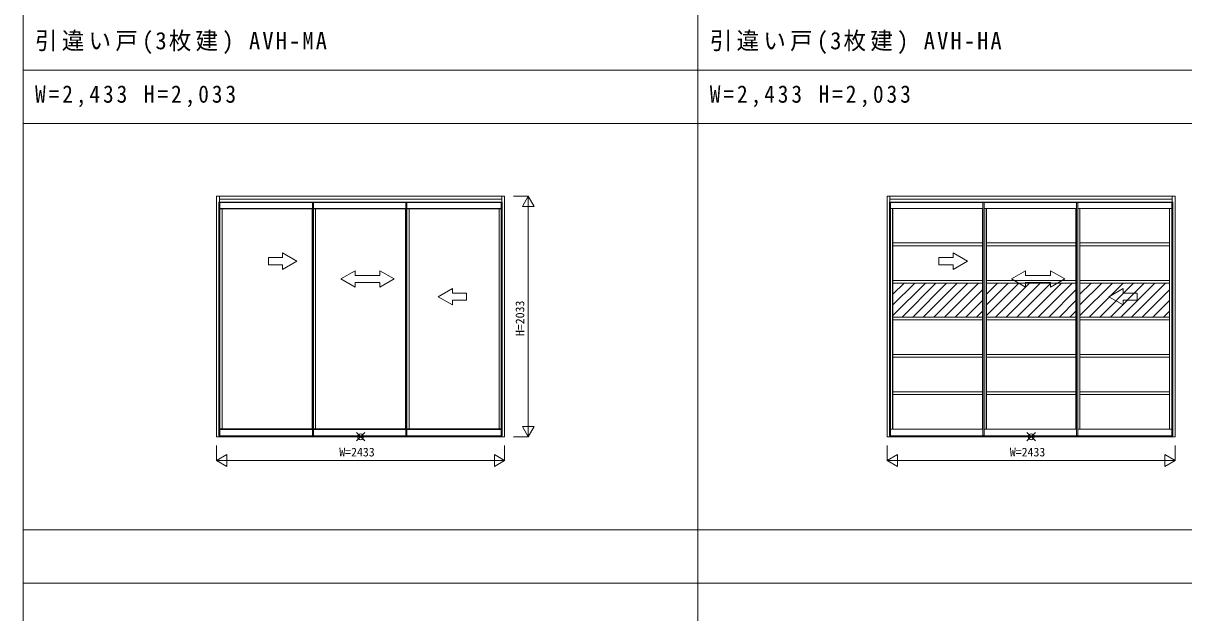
# Model space of a CAD drawing. Units: millimetres, scale not verified. Extents: x -21025 to 7656, y -14850 to 5150.
# Drawn here: x -21025 to -11221, y -4720 to 262 of the extents above; entities that cross this region are included whole.
import ezdxf
from ezdxf.enums import TextEntityAlignment as Align

# ---------------------------------------------------------------- set-up
doc = ezdxf.new("R2010")
doc.units = ezdxf.units.MM
doc.header["$LTSCALE"] = 50
doc.layers.add('0-0_0', color=7, linetype='Continuous')
for name, color, linetype, lineweight in [('0-1_YKK_F1', 7, 'Continuous', 9), ('0-2_YKK_IN', 7, 'Continuous', 9), ('0-3_YKK_A1', 4, 'Continuous', 9), ('0-4_YKK_N1', 2, 'Continuous', 9)]:
    doc.layers.add(name, color=color, linetype=linetype, lineweight=lineweight)
doc.styles.add('ＭＳ ゴシック', font='')
doc.styles.get('ＭＳ ゴシック').set_extended_font_data('MS Gothic')

msp = doc.modelspace()

# ---------------------------------------------------------------- linework, layer by layer
at = {"layer": '0-1_YKK_F1'}
for p, q in [((-21025, -14850), (-21025, 5150)), ((-15325, -14850), (-15325, 4650)), ((-21025, -135), (7475, -135)), ((-21025, -585), (7475, -585)), ((-21025, -4020), (7475, -4020)), ((-21025, -4470), (7475, -4470))]:
    msp.add_line(p, q, dxfattribs=at)
at = {"layer": '0-2_YKK_IN'}
for p, q in [((-18210.36, -3197.15), (-18139.64, -3267.85)), ((-18210.36, -3267.85), (-18139.64, -3197.15)), ((-12545.71, -3197.15), (-12475, -3267.85)), ((-12545.71, -3267.85), (-12475, -3197.15))]:
    msp.add_line(p, q, dxfattribs=at)
for centre in [(-18175, -3232.5), (-12510.36, -3232.5)]:
    msp.add_circle(centre, 25, dxfattribs=at)
at = {"layer": '0-3_YKK_A1'}
for p, q in [((-19391.5, -1199.5), (-19391.5, -3232.5)), ((-16958.5, -1199.5), (-19391.5, -1199.5)), ((-16978, -1249.5), (-19372, -1249.5)), ((-19372, -3220.5), (-19372, -1249.5)), ((-19367.5, -1199.5), (-19367.5, -3232.5)), ((-16982.5, -1223.5), (-19367.5, -1223.5)), ((-16982.5, -1253.5), (-19367.5, -1253.5)), ((-19363, -1249.5), (-19363, -3220.5)), ((-18582, -3220.5), (-18582, -1249.5)), ((-18573, -1249.5), (-18573, -3220.5)), ((-17792, -1249.5), (-17792, -3220.5)), ((-17783, -1249.5), (-17783, -3220.5)), ((-16987, -1249.5), (-16987, -3220.5)), ((-16982.5, -3232.5), (-16982.5, -1199.5)), ((-16978, -3220.5), (-16978, -1249.5)), ((-16958.5, -3232.5), (-16958.5, -1199.5)), ((-13726.86, -1199.5), (-13726.86, -3232.5)), ((-11293.85, -1199.5), (-13726.86, -1199.5)), ((-11313.36, -1249.5), (-13707.36, -1249.5)), ((-13707.36, -3222.5), (-13707.36, -1249.5)), ((-13702.86, -1199.5), (-13702.86, -3232.5)), ((-11317.86, -1223.5), (-13702.86, -1223.5)), ((-11317.86, -1253.5), (-13702.86, -1253.5)), ((-13697.36, -1249.5), (-13697.36, -3224.5)), ((-12917.35, -3222.5), (-12917.35, -1249.5)), ((-12907.36, -1249.5), (-12907.36, -3224.5)), ((-12127.36, -1249.5), (-12127.36, -3222.5)), ((-12117.35, -1249.5), (-12117.35, -3224.5)), ((-11323.36, -3224.5), (-11323.36, -1249.5)), ((-11317.86, -3232.5), (-11317.86, -1199.5)), ((-11313.36, -3222.5), (-11313.36, -1249.5)), ((-11293.85, -3232.5), (-11293.85, -1199.5)), ((-19363, -1303.75), (-18582, -1303.75)), ((-19363, -1307.5), (-18582, -1307.5)), ((-19345, -1307.5), (-19345, -3166.5)), ((-18585, -1307.5), (-18585, -3166.5)), ((-18573, -1303.75), (-17792, -1303.75)), ((-18573, -1307.5), (-17792, -1307.5)), ((-18555, -1307.5), (-18555, -3166.5)), ((-17795, -1307.5), (-17795, -3166.5)), ((-17783, -1303.75), (-16987, -1303.75)), ((-17783, -1307.5), (-16987, -1307.5)), ((-17765, -1307.5), (-17765, -3166.5)), ((-17005, -1307.5), (-17005, -3166.5)), ((-13697.36, -1303.5), (-12917.35, -1303.5)), ((-13680.36, -1303.5), (-13680.36, -3168.5)), ((-13678.36, -1303.5), (-13678.36, -3168.5)), ((-12922.36, -3168.5), (-12922.36, -1303.5)), ((-12920.36, -3168.5), (-12920.36, -1303.5)), ((-12907.36, -1303.5), (-12127.36, -1303.5)), ((-12890.36, -1303.5), (-12890.36, -3168.5)), ((-12888.36, -1303.5), (-12888.36, -3168.5)), ((-12132.36, -3168.5), (-12132.36, -1303.5)), ((-12130.35, -3168.5), (-12130.35, -1303.5)), ((-12117.35, -1303.5), (-11323.36, -1303.5)), ((-12100.36, -1303.5), (-12100.36, -3168.5)), ((-12098.36, -1303.5), (-12098.36, -3168.5)), ((-11342.36, -3168.5), (-11342.36, -1303.5)), ((-11340.36, -3168.5), (-11340.36, -1303.5)), ((-13678.36, -1595), (-12922.36, -1595)), ((-13678.36, -1618), (-12922.36, -1618)), ((-12888.36, -1595), (-12132.36, -1595)), ((-12888.36, -1618), (-12132.36, -1618)), ((-12098.36, -1595), (-11342.36, -1595)), ((-12098.36, -1618), (-11342.36, -1618)), ((-18954, -1718.55), (-18954, -1778.55)), ((-18834, -1718.55), (-18954, -1718.55)), ((-18834, -1718.55), (-18834, -1679.27)), ((-18714, -1748.55), (-18834, -1679.27)), ((-18714, -1748.55), (-18834, -1817.83)), ((-13289.35, -1718.55), (-13289.35, -1778.55)), ((-13169.35, -1718.55), (-13289.35, -1718.55)), ((-13169.35, -1718.55), (-13169.35, -1679.27)), ((-13049.35, -1748.55), (-13169.35, -1679.27)), ((-13049.35, -1748.55), (-13169.35, -1817.83)), ((-18954, -1778.55), (-18834, -1778.55)), ((-18834, -1817.83), (-18834, -1778.55)), ((-18341.5, -1898.55), (-18221.5, -1829.27)), ((-18221.5, -1829.27), (-18221.5, -1868.55)), ((-17891.5, -1898.55), (-18011.5, -1829.27)), ((-18011.5, -1829.27), (-18011.5, -1868.55)), ((-13289.35, -1778.55), (-13169.35, -1778.55)), ((-13169.35, -1817.83), (-13169.35, -1778.55)), ((-12676.86, -1898.55), (-12556.86, -1829.27)), ((-12556.86, -1829.27), (-12556.86, -1868.55)), ((-12226.86, -1898.55), (-12346.85, -1829.27)), ((-12346.85, -1829.27), (-12346.85, -1868.55)), ((-18341.5, -1898.55), (-18221.5, -1968.55)), ((-18221.5, -1868.55), (-18011.5, -1868.55)), ((-17891.5, -1898.55), (-18011.5, -1968.55)), ((-18011.5, -1928.55), (-18011.5, -1968.55)), ((-13678.36, -1911), (-12922.36, -1911)), ((-13678.36, -1938.64), (-13673.71, -1934)), ((-13678.36, -1934), (-12922.36, -1934)), ((-13678.36, -2208.05), (-13404.3, -1934)), ((-13678.36, -2118.25), (-13494.11, -1934)), ((-13678.36, -2028.45), (-13583.91, -1934)), ((-13601, -2220.5), (-13314.5, -1934)), ((-13511.2, -2220.5), (-13224.7, -1934)), ((-13421.4, -2220.5), (-13134.9, -1934)), ((-13331.59, -2220.5), (-13045.09, -1934)), ((-13241.79, -2220.5), (-12955.29, -1934)), ((-12888.36, -1911), (-12132.36, -1911)), ((-12888.36, -1938.64), (-12883.71, -1934)), ((-12888.36, -1934), (-12132.36, -1934)), ((-12888.36, -2208.05), (-12614.3, -1934)), ((-12888.36, -2118.25), (-12704.11, -1934)), ((-12888.36, -2028.45), (-12793.91, -1934)), ((-12811, -2220.5), (-12524.5, -1934)), ((-12721.2, -2220.5), (-12434.7, -1934)), ((-12676.86, -1898.55), (-12556.86, -1968.55)), ((-12631.4, -2220.5), (-12344.9, -1934)), ((-12556.86, -1868.55), (-12346.85, -1868.55)), ((-12541.59, -2220.5), (-12255.09, -1934)), ((-12451.79, -2220.5), (-12165.29, -1934)), ((-12226.86, -1898.55), (-12346.85, -1968.55)), ((-12346.85, -1928.55), (-12346.85, -1968.55)), ((-12098.36, -1911), (-11342.36, -1911)), ((-12098.36, -1938.64), (-12093.71, -1934)), ((-12098.36, -1934), (-11342.36, -1934)), ((-12098.36, -2208.05), (-11824.3, -1934)), ((-12098.36, -2118.25), (-11914.11, -1934)), ((-12098.36, -2028.45), (-12003.91, -1934)), ((-12021, -2220.5), (-11734.5, -1934)), ((-11931.2, -2220.5), (-11644.7, -1934)), ((-11841.4, -2220.5), (-11554.9, -1934)), ((-11751.59, -2220.5), (-11465.09, -1934)), ((-11661.79, -2220.5), (-11375.29, -1934)), ((-17519, -2048.55), (-17399, -1979.27)), ((-17519, -2048.55), (-17399, -2117.83)), ((-17399, -2018.55), (-17399, -1979.27)), ((-17399, -2018.55), (-17279, -2018.55)), ((-17279, -2018.55), (-17279, -2078.55)), ((-13151.99, -2220.5), (-12922.36, -1990.87)), ((-12361.99, -2220.5), (-12132.36, -1990.87)), ((-11854.36, -2048.55), (-11734.36, -1979.27)), ((-11854.36, -2048.55), (-11734.36, -2117.83)), ((-11734.36, -2018.55), (-11734.36, -1979.27)), ((-11734.36, -2018.55), (-11614.36, -2018.55)), ((-11614.36, -2018.55), (-11614.36, -2078.55)), ((-11571.99, -2220.5), (-11342.36, -1990.87)), ((-17399, -2117.83), (-17399, -2078.55)), ((-17279, -2078.55), (-17399, -2078.55)), ((-13062.19, -2220.5), (-12922.36, -2080.67)), ((-12272.19, -2220.5), (-12132.36, -2080.67)), ((-11734.36, -2117.83), (-11734.36, -2078.55)), ((-11614.36, -2078.55), (-11734.36, -2078.55)), ((-11482.19, -2220.5), (-11342.36, -2080.67)), ((-13678.36, -2220.5), (-12922.36, -2220.5)), ((-13678.36, -2243.5), (-12922.36, -2243.5)), ((-12972.38, -2220.5), (-12922.36, -2170.47)), ((-12888.36, -2220.5), (-12132.36, -2220.5)), ((-12888.36, -2243.5), (-12132.36, -2243.5)), ((-12182.38, -2220.5), (-12132.36, -2170.47)), ((-12098.36, -2220.5), (-11342.36, -2220.5)), ((-12098.36, -2243.5), (-11342.36, -2243.5)), ((-11392.38, -2220.5), (-11342.36, -2170.47)), ((-13678.36, -2536.5), (-12922.36, -2536.5)), ((-12888.36, -2536.5), (-12132.36, -2536.5)), ((-12098.36, -2536.5), (-11342.36, -2536.5)), ((-13678.36, -2559.5), (-12922.36, -2559.5)), ((-12888.36, -2559.5), (-12132.36, -2559.5)), ((-12098.36, -2559.5), (-11342.36, -2559.5)), ((-13678.36, -2852.5), (-12922.36, -2852.5)), ((-13678.36, -2875.5), (-12922.36, -2875.5)), ((-12888.36, -2852.5), (-12132.36, -2852.5)), ((-12888.36, -2875.5), (-12132.36, -2875.5)), ((-12098.36, -2852.5), (-11342.36, -2852.5)), ((-12098.36, -2875.5), (-11342.36, -2875.5)), ((-19391.5, -3232.5), (-19367.5, -3232.5)), ((-19372.2, -3220.5), (-19372.2, -3224)), ((-19363, -3220.5), (-19372.2, -3220.5)), ((-19372, -3220.5), (-19363, -3220.5)), ((-19363, -3224.5), (-19371.7, -3224.5)), ((-16982.5, -3228.5), (-19367.5, -3228.5)), ((-16982.5, -3232.5), (-19367.5, -3232.5)), ((-19363, -3166.5), (-18582, -3166.5)), ((-19363, -3170.25), (-18582, -3170.25)), ((-19363, -3220.5), (-19363, -3224.5)), ((-18582, -3224.5), (-19363, -3224.5)), ((-18582.2, -3220.5), (-18582.2, -3224)), ((-18573, -3220.5), (-18582.2, -3220.5)), ((-18582, -3220.5), (-18573, -3220.5)), ((-18573, -3224.5), (-18581.7, -3224.5)), ((-18573, -3166.5), (-17792, -3166.5)), ((-18573, -3170.25), (-17792, -3170.25)), ((-18573, -3220.5), (-18573, -3224.5)), ((-17792, -3224.5), (-18573, -3224.5)), ((-17792.2, -3220.5), (-17792.2, -3224)), ((-17783, -3220.5), (-17792.2, -3220.5)), ((-17792, -3220.5), (-17783, -3220.5)), ((-17783, -3224.5), (-17791.7, -3224.5)), ((-17783, -3166.5), (-16987, -3166.5)), ((-17783, -3170.25), (-16987, -3170.25)), ((-17783, -3220.5), (-17783, -3224.5)), ((-16987, -3224.5), (-17783, -3224.5)), ((-16987, -3220.5), (-16987, -3224.5)), ((-16987, -3220.5), (-16977.8, -3220.5)), ((-16978, -3220.5), (-16987, -3220.5)), ((-16987, -3224.5), (-16978.3, -3224.5)), ((-16982.5, -3232.5), (-16958.5, -3232.5)), ((-16977.8, -3220.5), (-16977.8, -3224)), ((-13726.86, -3232.5), (-13702.86, -3232.5)), ((-13707.56, -3222.5), (-13707.56, -3224.5)), ((-13707.56, -3222.5), (-13697.36, -3222.5)), ((-13707.56, -3224.5), (-12917.35, -3224.5)), ((-11317.86, -3228.5), (-13702.86, -3228.5)), ((-11317.86, -3232.5), (-13702.86, -3232.5)), ((-13697.36, -3168.5), (-12917.35, -3168.5)), ((-12917.56, -3222.5), (-12917.56, -3224.5)), ((-12917.56, -3222.5), (-12907.36, -3222.5)), ((-12917.56, -3224.5), (-12127.36, -3224.5)), ((-12907.36, -3168.5), (-12127.36, -3168.5)), ((-12127.56, -3222.5), (-12127.56, -3224.5)), ((-12127.56, -3222.5), (-12117.35, -3222.5)), ((-12127.56, -3224.5), (-11313.16, -3224.5)), ((-12117.35, -3168.5), (-11323.36, -3168.5)), ((-11313.16, -3222.5), (-11323.36, -3222.5)), ((-11317.86, -3232.5), (-11293.85, -3232.5)), ((-11313.16, -3222.5), (-11313.16, -3224.5))]:
    msp.add_line(p, q, dxfattribs=at)
for points in [[(-18011.5, -1928.55), (-18221.5, -1928.55), (-18221.5, -1968.55)], [(-12346.85, -1928.55), (-12556.86, -1928.55), (-12556.86, -1968.55)]]:
    msp.add_lwpolyline(points, dxfattribs=at)
for centre, start, end in [((-19371.7, -3224), 180, 270), ((-18581.7, -3224), 180, 270), ((-17791.7, -3224), 180, 270), ((-16978.3, -3224), 270, 0)]:
    msp.add_arc(centre, 0.5, start, end, dxfattribs=at)
at = {"layer": '0-4_YKK_N1'}
for p, q in [((-16883.5, -1199.5), (-16758.5, -1199.5)), ((-16808.5, -1286.1), (-16758.5, -1199.5)), ((-16758.5, -1199.5), (-16758.5, -3232.5)), ((-16758.5, -1199.5), (-16708.5, -1286.1)), ((-16808.5, -1286.1), (-16708.5, -1286.1)), ((-16883.5, -3232.5), (-16758.5, -3232.5)), ((-16808.5, -3145.9), (-16758.5, -3232.5)), ((-16808.5, -3145.9), (-16708.5, -3145.9)), ((-16758.5, -3232.5), (-16708.5, -3145.9)), ((-16958.5, -3307.5), (-16958.5, -3432.5)), ((-11293.85, -3307.5), (-11293.85, -3432.5)), ((-19304.9, -3382.5), (-19304.9, -3482.5)), ((-17045.1, -3382.5), (-17045.1, -3482.5)), ((-17045.1, -3382.5), (-16958.5, -3432.5)), ((-13640.25, -3382.5), (-13640.25, -3482.5)), ((-11380.46, -3382.5), (-11380.46, -3482.5)), ((-11380.46, -3382.5), (-11293.85, -3432.5)), ((-19391.5, -3432.5), (-16958.5, -3432.5)), ((-19391.5, -3432.5), (-19304.9, -3482.5)), ((-17045.1, -3482.5), (-16958.5, -3432.5)), ((-13726.86, -3432.5), (-11293.85, -3432.5)), ((-13726.86, -3432.5), (-13640.25, -3482.5)), ((-11380.46, -3482.5), (-11293.85, -3432.5))]:
    msp.add_line(p, q, dxfattribs=at)
for points in [[(-19391.5, -3307.5), (-19391.5, -3432.5), (-19304.9, -3382.5)], [(-13726.86, -3307.5), (-13726.86, -3432.5), (-13640.25, -3382.5)]]:
    msp.add_lwpolyline(points, dxfattribs=at)

# ---------------------------------------------------------------- texts
at = {"layer": '0-0_0', "char_height": 146.6, "attachment_point": 7, "style": 'ＭＳ ゴシック'}
for s, insert in [('\\T1.19;\\W0.95;引違い戸(3枚建)\\~AVH-MA', (-20925, 2.5)), ('\\T1.19;\\W0.95;引違い戸(3枚建)\\~AVH-HA', (-15225, 2.5)), ('\\T1.28;\\W0.9;W=2,433\\~H=2,033', (-20925, -447.5)), ('\\T1.28;\\W0.9;W=2,433\\~H=2,033', (-15225, -447.5))]:
    msp.add_mtext(s, dxfattribs=dict(at, insert=insert))
at = {"layer": '0-4_YKK_N1', "color": 4, "style": 'ＭＳ ゴシック'}
msp.add_text('H=2033', height=73.31, rotation=90, dxfattribs=at).set_placement((-16770.5, -2381), align=Align.BOTTOM_LEFT)
for p in [(-18355, -3420.5), (-12690.36, -3420.5)]:
    msp.add_text('W=2433', height=73.31, dxfattribs=at).set_placement(p, align=Align.BOTTOM_LEFT)

doc.saveas('drawing.dxf')
